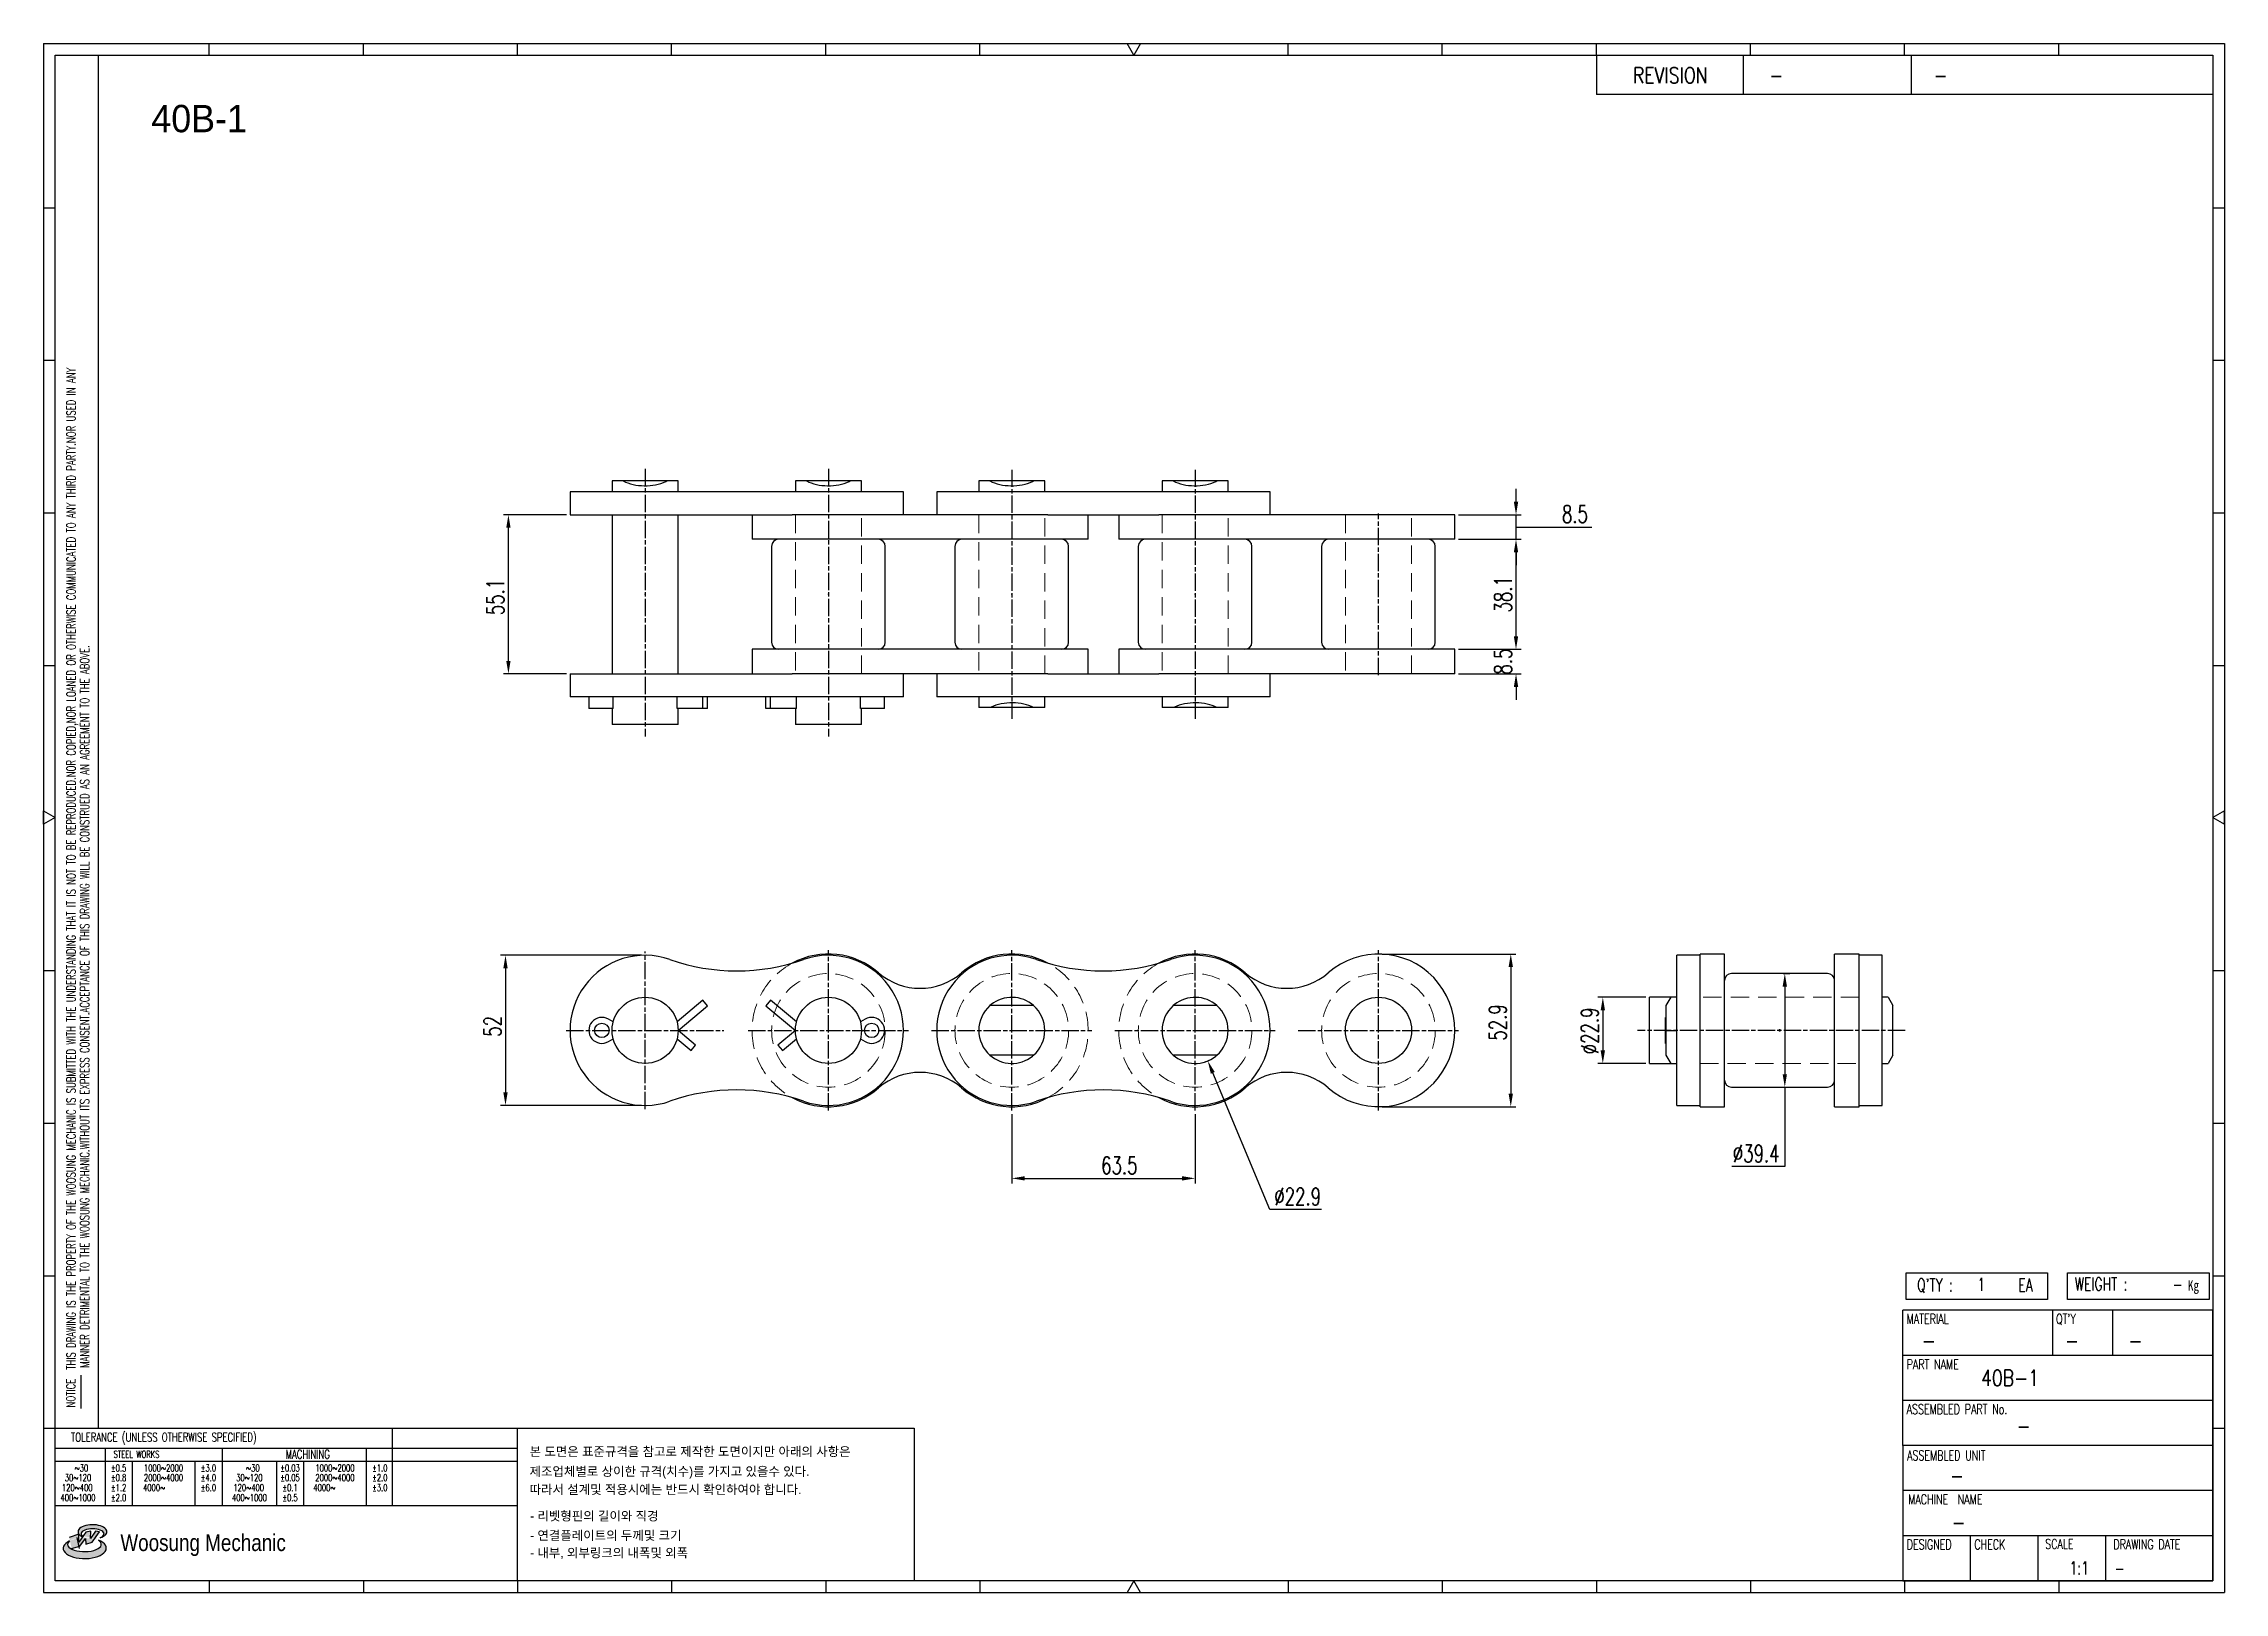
# Model space of a CAD drawing. Header units: millimetres. Extents: x 3717 to 4473, y -47 to 489.
import ezdxf
from ezdxf.enums import TextEntityAlignment as Align

# ---------------------------------------------------------------- set-up
doc = ezdxf.new("R2010")
doc.units = ezdxf.units.MM
doc.linetypes.add('AM_ISO08W050', pattern=[18, 12, -1.5, 3, -1.5])
doc.linetypes.add('HIDDEN', pattern=[9.525, 6.35, -3.175])
doc.layers.get('Defpoints').update_dxf_attribs({"color": 80})
for name, color, linetype, lineweight in [('2d ConnectionPoints', 7, 'Continuous', 50), ('CL1', 140, 'AM_ISO08W050', 25), ('HL3', 1, 'HIDDEN', 0)]:
    doc.layers.add(name, color=color, linetype=linetype, lineweight=lineweight)
for name, color, linetype in [('S-DIM', 7, 'Continuous'), ('TITLE', 7, 'Continuous'), ('도면레이아웃', 7, 'Continuous')]:
    doc.layers.add(name, color=color, linetype=linetype)
doc.styles.add('HAN', font='ROMANS.shx', dxfattribs={"width": 0.7, "bigfont": 'whgtxt.shx'})
doc.styles.add('HKD_ST2', font='romans.shx', dxfattribs={"width": 0.7, "height": 4, "bigfont": '@extfont2.shx'})
doc.styles.add('HSG', font='SIMPLEX.shx', dxfattribs={"width": 0.7, "bigfont": 'HSG.shx'})
doc.styles.add('MtXpl_', font='Gulim.ttf')
doc.styles.add('SLDTEXTSTYLE4', font='arial.ttf', dxfattribs={"width": 0.8})
doc.dimstyles.new('APP2.5', dxfattribs={"dimscale": 2.5, "dimtxt": 2.4, "dimasz": 1.8, "dimexe": 0.7, "dimexo": 0.5, "dimgap": 0.6, "dimtad": 1, "dimtoh": 1, "dimdec": 1, "dimrnd": 0.01, "dimzin": 9, "dimdsep": 46, "dimtxsty": 'HSG', "dimcen": 0, "dimclrd": 1, "dimclre": 1, "dimclrt": 256, "dimazin": 2, "dimtp": 1, "dimtm": 1, "dimtfac": 0.5, "dimtdec": 1, "dimtofl": 0, "dimtmove": 0, "dimatfit": 3, "dimfxl": 0, "dimtvp": 1, "dimtolj": 2, "dimlwd": -1, "dimlwe": -1, "dimarcsym": 0})

# ---------------------------------------------------------------- blocks, each defined once
blk = doc.blocks.new('MAST')
at = {"layer": '도면레이아웃'}
h = blk.add_hatch(color=10, dxfattribs=at)
h.paths.add_polyline_path([(1.544, 35.177), (1.554, 34.966), (1.779, 35.034), (2.054, 35.422), (1.908, 35.446), (1.728, 35.167), (1.741, 35.439), (1.547, 35.405), (1.292, 35.041), (1.295, 35.33), (0.943, 35.208), (1.03, 34.8), (1.336, 34.885)])
edge = h.paths.add_edge_path()
edge.add_ellipse((1.795, 35.421), major_axis=(-0.53, 0), ratio=0.487785, start_angle=122.36065, end_angle=403.39574)
edge.add_line((1.411, 35.244), (1.419, 35.261))
edge.add_ellipse((1.798, 35.344), major_axis=(-0.423, 0), ratio=0.444396, start_angle=131.58977, end_angle=386.19408, ccw=False)
edge = h.paths.add_edge_path()
edge.add_ellipse((1.512, 34.815), major_axis=(-0.793, 0), ratio=0.480113, start_angle=314.67633, end_angle=590.85213)
edge.add_ellipse((1.501, 34.958), major_axis=(-0.62, 0), ratio=0.43311, start_angle=331.7024, end_angle=574.42495, ccw=False)
at = {"color": 140}
for p, q in [((0, 90.118), (80.15, 90.118)), ((0, 90.118), (0, 33.191)), ((80.15, 90.118), (80.15, 33.191)), ((57.068, 89.693), (57.068, 88.246)), ((62.47, 89.693), (62.47, 88.246)), ((68.635, 89.693), (68.635, 88.246)), ((79.725, 88.246), (57.068, 88.246)), ((68.449, 43.961), (68.449, 44.936)), ((68.449, 44.936), (73.654, 44.936)), ((73.654, 44.936), (73.654, 43.961)), ((74.39, 43.961), (74.39, 44.936)), ((74.39, 44.936), (79.595, 44.936)), ((79.595, 44.936), (79.595, 43.961)), ((68.336, 38.59), (68.336, 43.563)), ((79.725, 43.563), (68.336, 43.563)), ((73.654, 43.961), (68.449, 43.961)), ((73.827, 43.563), (73.827, 41.905)), ((79.595, 43.961), (74.39, 43.961)), ((76.037, 43.563), (76.037, 41.905)), ((79.725, 38.59), (79.725, 43.563)), ((79.725, 41.905), (68.336, 41.905)), ((79.725, 40.248), (68.336, 40.248)), ((68.336, 38.59), (68.336, 33.616)), ((79.725, 38.59), (68.336, 38.59)), ((79.725, 33.616), (79.725, 38.59)), ((79.725, 36.932), (68.336, 36.932)), ((79.725, 35.274), (68.336, 35.274)), ((70.822, 33.616), (70.822, 35.274)), ((73.309, 33.616), (73.309, 35.274)), ((75.796, 33.616), (75.796, 35.274)), ((0, 33.191), (80.15, 33.191)), ((68.336, 33.616), (79.725, 33.616))]:
    blk.add_line(p, q, dxfattribs=at)
for p, q in [((6.089, 89.693), (6.089, 90.118)), ((11.753, 89.693), (11.753, 90.118)), ((17.418, 89.693), (17.418, 90.118)), ((23.082, 89.693), (23.082, 90.118)), ((28.746, 89.693), (28.746, 90.118)), ((34.411, 89.693), (34.411, 90.118)), ((45.739, 89.693), (45.739, 90.118)), ((51.404, 89.693), (51.404, 90.118)), ((57.068, 89.693), (57.068, 90.118)), ((62.732, 89.693), (62.732, 90.118)), ((68.397, 89.693), (68.397, 90.118)), ((74.061, 89.693), (74.061, 90.118)), ((0, 84.085), (0.425, 84.085)), ((79.725, 84.085), (80.15, 84.085)), ((0, 78.478), (0.425, 78.478)), ((79.725, 78.478), (80.15, 78.478)), ((0, 72.87), (0.425, 72.87)), ((79.725, 72.87), (80.15, 72.87)), ((0, 67.262), (0.425, 67.262)), ((79.725, 67.262), (80.15, 67.262)), ((0, 56.047), (0.425, 56.047)), ((79.725, 56.047), (80.15, 56.047)), ((0, 50.439), (0.425, 50.439)), ((79.725, 50.439), (80.15, 50.439)), ((0, 44.832), (0.425, 44.832)), ((79.725, 44.832), (80.15, 44.832)), ((1.377, 39.947), (1.377, 41.174)), ((0, 39.224), (0.425, 39.224)), ((79.725, 39.224), (80.15, 39.224)), ((6.089, 33.616), (6.089, 33.191)), ((11.753, 33.616), (11.753, 33.191)), ((17.418, 33.616), (17.418, 33.191)), ((23.082, 33.616), (23.082, 33.191)), ((28.746, 33.616), (28.746, 33.191)), ((34.411, 33.616), (34.411, 33.191)), ((45.739, 33.616), (45.739, 33.191)), ((51.404, 33.616), (51.404, 33.191)), ((57.068, 33.616), (57.068, 33.191)), ((62.732, 33.616), (62.732, 33.191)), ((68.397, 33.616), (68.397, 33.191)), ((74.061, 33.616), (74.061, 33.191))]:
    blk.add_line(p, q)
at = {"color": 2}
for p, q in [((2.017, 39.224), (2.017, 89.693)), ((0.425, 39.224), (17.418, 39.224)), ((0.425, 38.487), (17.418, 38.487)), ((2.257, 38.487), (2.257, 36.382)), ((6.557, 38.5), (6.557, 36.382)), ((11.857, 38.487), (11.857, 36.382)), ((12.816, 39.224), (12.816, 36.382)), ((17.418, 33.616), (17.418, 39.224)), ((0.425, 38.012), (17.418, 38.012)), ((3.257, 38.012), (3.257, 36.382)), ((5.557, 38.012), (5.557, 36.382)), ((8.557, 38.012), (8.557, 36.382)), ((9.557, 38.026), (9.557, 36.382)), ((0.425, 36.382), (17.418, 36.382))]:
    blk.add_line(p, q, dxfattribs=at)
for points in [[(40.075, 89.693), (39.83, 90.118), (40.32, 90.118)], [(0.425, 61.679), (0, 61.433), (0, 61.924)], [(79.725, 61.679), (80.15, 61.433), (80.15, 61.924)], [(40.075, 33.616), (39.83, 33.191), (40.32, 33.191)]]:
    blk.add_lwpolyline(points, close=True)
at = {"color": 140}
blk.add_lwpolyline([(0.425, 89.693), (79.725, 89.693), (79.725, 33.616), (0.425, 33.616)], close=True, dxfattribs=at)
at = {"layer": '도면레이아웃'}
for p, q in [((1.295, 35.33), (0.943, 35.208)), ((1.547, 35.405), (1.292, 35.041)), ((1.292, 35.041), (1.295, 35.33)), ((1.741, 35.439), (1.547, 35.405)), ((1.908, 35.446), (1.728, 35.167)), ((1.728, 35.167), (1.741, 35.439)), ((1.779, 35.034), (2.054, 35.422)), ((2.054, 35.422), (1.908, 35.446)), ((1.03, 34.8), (1.336, 34.885)), ((1.224, 35.208), (1.311, 34.8)), ((1.224, 35.208), (1.224, 35.208)), ((1.336, 34.885), (1.544, 35.177)), ((1.419, 35.261), (1.411, 35.244)), ((1.544, 35.177), (1.554, 34.966)), ((1.554, 34.966), (1.779, 35.034))]:
    blk.add_line(p, q, dxfattribs=at)
for centre, major_axis, ratio, start_param, end_param in [((1.795, 35.421), (-0.53, 0), 0.487785, 2.135596, 7.040584), ((1.798, 35.344), (-0.423, 0), 0.444396, 2.296675, 6.740358), ((1.512, 34.815), (-0.793, 0), 0.480113, 5.492138, 10.312315), ((1.501, 34.958), (-0.62, 0), 0.43311, 5.789299, 10.025607)]:
    blk.add_ellipse(centre, major_axis=major_axis, ratio=ratio, start_param=start_param, end_param=end_param, dxfattribs=at)
for s, height, style, width, p in [('REVISION', 0.5806, 'HAN', 0.8, (58.415, 88.664)), ('-', 0.581, 'HAN', 0.8, (63.426, 88.664)), ('-', 0.581, 'HAN', 0.8, (69.468, 88.664)), ("Q'TY : ", 0.4746, 'HKD_ST2', 0.7, (68.857, 44.253)), ('1', 0.475, 'HKD_ST2', 0.7, (71.071, 44.275)), ('EA', 0.4746, 'HKD_ST2', 0.7, (72.578, 44.253)), ('WEIGHT : ', 0.4746, 'HKD_ST2', 0.7, (74.65, 44.286)), ('-', 0.581, 'HAN', 0.8, (69.029, 42.157)), ('-', 0.581, 'HAN', 0.8, (74.289, 42.157)), ('-', 0.581, 'HAN', 0.8, (76.623, 42.157)), ('-', 0.581, 'HAN', 0.8, (72.515, 39.013)), ('-', 0.581, 'HAN', 0.8, (70.067, 37.189)), ('-', 0.581, 'HAN', 0.8, (70.126, 35.48)), ('1:1', 0.4746, 'HKD_ST2', 0.7, (74.458, 33.848)), ('-', 0.475, 'HKD_ST2', 0.7, (76.112, 33.837))]:
    blk.add_text(s, height=height, dxfattribs=dict(style=style, width=width)).set_placement(p)
at = {"color": 6, "style": 'HKD_ST2', "width": 0.7}
for s, p in [(' THIS DRAWING IS THE PROPERTY OF THE WOOSUNG MECHANIC IS SUBMITTED WITH THE UNDERSTANDING THAT IT IS NOT TO BE REPRODUCED.NOR COPIED,NOR LOANED OR OTHERWISE COMMUNICATED TO ANY THIRD PARTY.NOR USED IN ANY', (1.173, 41.217)), ('MANNER DETRIMENTAL TO THE WOOSUNG MECHANIC.WITHOUT ITS EXPRESS CONSENT.ACCEPTANCE OF THIS DRAWING WILL BE CONSTRUED AS AN AGREEMENT TO THE ABOVE.', (1.672, 41.447))]:
    blk.add_text(s, height=0.326266, rotation=90, dxfattribs=at).set_placement(p)
at = {"style": 'HKD_ST2', "width": 0.7}
blk.add_text('-', height=0.475, dxfattribs=at).set_placement((78.613, 44.286), align=Align.RIGHT)
at = {"color": 254, "style": 'HKD_ST2', "width": 0.7}
for s, height, p in [('MATERIAL', 0.3651, (68.474, 43.425)), ("QT'Y", 0.3651, (73.965, 43.425)), ('PART NAME', 0.3651, (68.474, 41.756)), ('ASSEMBLED PART No.', 0.36511, (68.474, 40.109)), ('ASSEMBLED UNIT', 0.36511, (68.49, 38.408)), ('MACHINE  NAME', 0.36511, (68.532, 36.794)), ('DESIGNED', 0.3651, (68.474, 35.136)), ('CHECK', 0.3651, (70.961, 35.136)), ('SCALE', 0.3651, (73.566, 35.153)), ('DRAWING DATE', 0.36511, (76.071, 35.141))]:
    blk.add_text(s, height=height, dxfattribs=at).set_placement(p, align=Align.TOP_LEFT)
at = {"style": 'HKD_ST2', "width": 0.7}
blk.add_text('NOTICE', height=0.3263, rotation=90, dxfattribs=at).set_placement((1.163, 39.988))
blk.add_text('TOLERANCE (UNLESS OTHERWISE SPECIFIED)', height=0.32627, dxfattribs=at).set_placement((4.417, 38.896), align=Align.MIDDLE_CENTER)
at = {"color": 4, "style": 'HKD_ST2', "width": 0.7}
for s, height, p in [('%%12630', 0.261, (1.389, 37.762)), ('1000%%1262000', 0.26101, (4.407, 37.762)), ('%%12630', 0.261, (7.689, 37.762)), ('1000%%1262000', 0.26101, (10.707, 37.762)), ('120%%126400', 0.26101, (1.237, 37.045)), ('30%%126120', 0.261, (1.263, 37.411)), ('4000%%126', 0.261, (4.061, 37.045)), ('2000%%1264000', 0.26101, (4.407, 37.411)), ('120%%126400', 0.26101, (7.537, 37.045)), ('30%%126120', 0.261, (7.563, 37.411)), ('4000%%126', 0.261, (10.321, 37.045)), ('2000%%1264000', 0.26101, (10.707, 37.411)), ('400%%1261000', 0.26101, (1.263, 36.67)), ('400%%1261000', 0.26101, (7.563, 36.67))]:
    blk.add_text(s, height=height, dxfattribs=at).set_placement(p, align=Align.MIDDLE_CENTER)
for s, height, p in [('%%P0.5', 0.261, (2.757, 37.762)), ('STEEL WORKS', 0.26101, (3.416, 38.268)), ('%%P3.0', 0.261, (6.057, 37.762)), ('%%P0.03', 0.261, (9.057, 37.762)), ('MACHINING', 0.3263, (9.707, 38.27)), ('%%P1.0', 0.261, (12.357, 37.762)), ('%%P0.8', 0.261, (2.757, 37.411)), ('%%P1.2', 0.261, (2.757, 37.045)), ('%%P4.0', 0.261, (6.057, 37.411)), ('%%P6.0', 0.261, (6.057, 37.045)), ('%%P0.05', 0.261, (9.057, 37.411)), ('%%P0.1', 0.261, (9.057, 37.045)), ('%%P2.0', 0.261, (12.357, 37.411)), ('%%P3.0', 0.261, (12.357, 37.045)), ('%%P2.0', 0.261, (2.757, 36.67)), ('%%P0.5', 0.261, (9.057, 36.67))]:
    blk.add_text(s, height=height, dxfattribs=at).set_placement(p, align=Align.MIDDLE)
at = {"color": 1, "style": 'SLDTEXTSTYLE4', "width": 0.8}
blk.add_text('Woosung Mechanic', height=0.61957, dxfattribs=at).set_placement((2.822, 34.711))
at = {"layer": 'TITLE', "width": 0.8}
blk.add_text('Kg', height=0.3789, dxfattribs=at).set_placement((78.807, 44.286))
blk = doc.blocks.new('*D2')
at = {"layer": 'Defpoints', "color": 0, "transparency": 16777216}
for p in [(4206.1, 279.58), (4227.29, 279.58), (4206.1, 271.08)]:
    blk.add_point(p, dxfattribs=at)
at = {"layer": 'S-DIM', "color": 1, "linetype": 'ByBlock', "transparency": 16777216}
for p, q in [((4227.29, 284.08), (4227.29, 288.58)), ((4207.35, 279.58), (4229.04, 279.58)), ((4207.35, 271.08), (4229.04, 271.08)), ((4227.29, 266.58), (4227.29, 262.08))]:
    blk.add_line(p, q, dxfattribs=at)
at = {"layer": 'S-DIM', "color": 1, "transparency": 16777216}
for points in [[(4226.54, 284.08), (4228.04, 284.08), (4227.29, 279.58)], [(4226.54, 266.58), (4228.04, 266.58), (4227.29, 271.08)]]:
    blk.add_solid(points, dxfattribs=at)
at = {"layer": 'S-DIM', "transparency": 16777216, "insert": (4222.79, 275.33), "char_height": 6, "attachment_point": 5, "rotation": 90, "style": 'HSG'}
blk.add_mtext('\\A2;8.5', dxfattribs=at)
blk = doc.blocks.new('*D3')
at = {"layer": 'Defpoints', "color": 0, "transparency": 16777216}
for p in [(4206.1, 317.68), (4227.29, 317.68), (4206.1, 279.58)]:
    blk.add_point(p, dxfattribs=at)
at = {"layer": 'S-DIM', "color": 1, "linetype": 'ByBlock', "transparency": 16777216}
for p, q in [((4207.35, 317.68), (4229.04, 317.68)), ((4227.29, 284.08), (4227.29, 313.18)), ((4207.35, 279.58), (4229.04, 279.58))]:
    blk.add_line(p, q, dxfattribs=at)
at = {"layer": 'S-DIM', "color": 1, "transparency": 16777216}
for points in [[(4226.54, 313.18), (4228.04, 313.18), (4227.29, 317.68)], [(4226.54, 284.08), (4228.04, 284.08), (4227.29, 279.58)]]:
    blk.add_solid(points, dxfattribs=at)
at = {"layer": 'S-DIM', "transparency": 16777216, "insert": (4222.79, 298.63), "char_height": 6, "attachment_point": 5, "rotation": 90, "style": 'HSG'}
blk.add_mtext('\\A2;38.1', dxfattribs=at)
blk = doc.blocks.new('*D4')
at = {"layer": 'Defpoints', "color": 0, "transparency": 16777216}
for p in [(4206.1, 326.18), (4227.29, 326.18), (4206.1, 317.68)]:
    blk.add_point(p, dxfattribs=at)
at = {"layer": 'S-DIM', "color": 1, "linetype": 'ByBlock', "transparency": 16777216}
for p, q in [((4227.29, 330.68), (4227.29, 335.18)), ((4207.35, 326.18), (4229.04, 326.18)), ((4227.29, 317.68), (4227.29, 326.18)), ((4207.35, 317.68), (4229.04, 317.68)), ((4227.29, 321.93), (4241.79, 321.93)), ((4241.79, 321.93), (4253.59, 321.93)), ((4227.29, 313.18), (4227.29, 308.68))]:
    blk.add_line(p, q, dxfattribs=at)
at = {"layer": 'S-DIM', "color": 1, "transparency": 16777216}
for points in [[(4226.54, 330.68), (4228.04, 330.68), (4227.29, 326.18)], [(4226.54, 313.18), (4228.04, 313.18), (4227.29, 317.68)]]:
    blk.add_solid(points, dxfattribs=at)
at = {"layer": 'S-DIM', "transparency": 16777216, "insert": (4247.69, 326.43), "char_height": 6, "attachment_point": 5, "style": 'HSG'}
blk.add_mtext('\\A2;8.5', dxfattribs=at)
blk = doc.blocks.new('*D5')
at = {"layer": 'Defpoints', "color": 0, "transparency": 16777216}
for p in [(3878.31, 326.18), (3899.65, 326.18), (3899.65, 271.08)]:
    blk.add_point(p, dxfattribs=at)
at = {"layer": 'S-DIM', "color": 1, "linetype": 'ByBlock', "transparency": 16777216}
for p, q in [((3898.4, 326.18), (3876.56, 326.18)), ((3878.31, 275.58), (3878.31, 321.68)), ((3898.4, 271.08), (3876.56, 271.08))]:
    blk.add_line(p, q, dxfattribs=at)
at = {"layer": 'S-DIM', "color": 1, "transparency": 16777216}
for points in [[(3877.56, 321.68), (3879.06, 321.68), (3878.31, 326.18)], [(3877.56, 275.58), (3879.06, 275.58), (3878.31, 271.08)]]:
    blk.add_solid(points, dxfattribs=at)
at = {"layer": 'S-DIM', "transparency": 16777216, "insert": (3873.81, 297.69), "char_height": 6, "attachment_point": 5, "rotation": 90, "style": 'HSG'}
blk.add_mtext('\\A2;55.1', dxfattribs=at)
blk = doc.blocks.new('*D6')
at = {"layer": 'Defpoints', "color": 0, "transparency": 16777216}
for p in [(3925.65, 173.59), (3877.3, 121.59), (3925.65, 121.59)]:
    blk.add_point(p, dxfattribs=at)
at = {"layer": 'S-DIM', "color": 1, "linetype": 'ByBlock', "transparency": 16777216}
for p, q in [((3924.4, 173.59), (3875.55, 173.59)), ((3877.3, 169.09), (3877.3, 126.09)), ((3924.4, 121.59), (3875.55, 121.59))]:
    blk.add_line(p, q, dxfattribs=at)
at = {"layer": 'S-DIM', "color": 1, "transparency": 16777216}
for points in [[(3876.55, 169.09), (3878.05, 169.09), (3877.3, 173.59)], [(3876.55, 126.09), (3878.05, 126.09), (3877.3, 121.59)]]:
    blk.add_solid(points, dxfattribs=at)
at = {"layer": 'S-DIM', "transparency": 16777216, "insert": (3872.8, 148.98), "char_height": 6, "attachment_point": 5, "rotation": 90, "style": 'HSG'}
blk.add_mtext('\\A2;52', dxfattribs=at)
blk = doc.blocks.new('*D7')
at = {"layer": 'Defpoints', "color": 0, "transparency": 16777216}
for p in [(4179.65, 174.04), (4179.65, 121.14), (4225.47, 121.14)]:
    blk.add_point(p, dxfattribs=at)
at = {"layer": 'S-DIM', "color": 1, "linetype": 'ByBlock', "transparency": 16777216}
for p, q in [((4180.9, 174.04), (4227.22, 174.04)), ((4225.47, 169.54), (4225.47, 125.64)), ((4180.9, 121.14), (4227.22, 121.14))]:
    blk.add_line(p, q, dxfattribs=at)
at = {"layer": 'S-DIM', "color": 1, "transparency": 16777216}
for points in [[(4224.72, 169.54), (4226.22, 169.54), (4225.47, 174.04)], [(4224.72, 125.64), (4226.22, 125.64), (4225.47, 121.14)]]:
    blk.add_solid(points, dxfattribs=at)
at = {"layer": 'S-DIM', "transparency": 16777216, "insert": (4220.97, 150.32), "char_height": 6, "attachment_point": 5, "rotation": 90, "style": 'HSG'}
blk.add_mtext('\\A2;52.9', dxfattribs=at)
blk = doc.blocks.new('*D8')
at = {"layer": 'Defpoints', "color": 0, "transparency": 16777216}
for p in [(4273.53, 159.04), (4257.35, 136.15), (4273.53, 136.15)]:
    blk.add_point(p, dxfattribs=at)
at = {"layer": 'S-DIM', "color": 1, "linetype": 'ByBlock', "transparency": 16777216}
for p, q in [((4272.28, 159.04), (4255.6, 159.04)), ((4257.35, 154.54), (4257.35, 140.65)), ((4272.28, 136.15), (4255.6, 136.15))]:
    blk.add_line(p, q, dxfattribs=at)
at = {"layer": 'S-DIM', "color": 1, "transparency": 16777216}
for points in [[(4256.6, 154.54), (4258.1, 154.54), (4257.35, 159.04)], [(4256.6, 140.65), (4258.1, 140.65), (4257.35, 136.15)]]:
    blk.add_solid(points, dxfattribs=at)
at = {"layer": 'S-DIM', "transparency": 16777216, "insert": (4252.85, 147.42), "char_height": 6, "attachment_point": 5, "rotation": 90, "style": 'HSG'}
blk.add_mtext('\\A2;%%c22.9', dxfattribs=at)
blk = doc.blocks.new('*D9')
at = {"layer": 'Defpoints', "color": 0, "transparency": 16777216}
for p in [(4318.58, 167.28), (4318.58, 127.91), (4320.38, 127.91)]:
    blk.add_point(p, dxfattribs=at)
at = {"layer": 'S-DIM', "color": 1, "linetype": 'ByBlock', "transparency": 16777216}
for p, q in [((4319.83, 167.28), (4322.13, 167.28)), ((4320.38, 162.78), (4320.38, 132.41)), ((4319.83, 127.91), (4322.13, 127.91)), ((4320.38, 127.91), (4320.38, 100.43)), ((4320.38, 100.43), (4302.08, 100.43))]:
    blk.add_line(p, q, dxfattribs=at)
at = {"layer": 'S-DIM', "color": 1, "transparency": 16777216}
for points in [[(4319.63, 162.78), (4321.13, 162.78), (4320.38, 167.28)], [(4319.63, 132.41), (4321.13, 132.41), (4320.38, 127.91)]]:
    blk.add_solid(points, dxfattribs=at)
at = {"layer": 'S-DIM', "transparency": 16777216, "insert": (4310.48, 104.93), "char_height": 6, "attachment_point": 5, "style": 'HSG'}
blk.add_mtext('\\A2;%%c39.4', dxfattribs=at)
blk = doc.blocks.new('*D10')
at = {"layer": 'Defpoints', "color": 0, "transparency": 16777216}
for p in [(4052.65, 119.82), (4116.15, 119.82), (4116.15, 96.33)]:
    blk.add_point(p, dxfattribs=at)
at = {"layer": 'S-DIM', "color": 1, "linetype": 'ByBlock', "transparency": 16777216}
for p, q in [((4052.65, 118.57), (4052.65, 94.58)), ((4116.15, 118.57), (4116.15, 94.58)), ((4057.15, 96.33), (4111.65, 96.33))]:
    blk.add_line(p, q, dxfattribs=at)
at = {"layer": 'S-DIM', "color": 1, "transparency": 16777216}
for points in [[(4057.15, 97.08), (4057.15, 95.58), (4052.65, 96.33)], [(4111.65, 97.08), (4111.65, 95.58), (4116.15, 96.33)]]:
    blk.add_solid(points, dxfattribs=at)
at = {"layer": 'S-DIM', "transparency": 16777216, "insert": (4089.89, 100.83), "char_height": 6, "attachment_point": 5, "style": 'HSG'}
blk.add_mtext('\\A2;63.5', dxfattribs=at)
blk = doc.blocks.new('*D11')
at = {"layer": 'Defpoints', "color": 0, "transparency": 16777216}
for p in [(4111.75, 158.16), (4120.54, 137.03)]:
    blk.add_point(p, dxfattribs=at)
at = {"layer": 'S-DIM', "color": 1, "linetype": 'ByBlock', "transparency": 16777216}
for p, q in [((4141.97, 85.52), (4122.27, 132.87)), ((4159.87, 85.52), (4141.97, 85.52))]:
    blk.add_line(p, q, dxfattribs=at)
blk.add_arc((4116.15, 147.59), 11.45, 283.8248, 305.15189, dxfattribs=at)
at = {"layer": 'S-DIM', "color": 1, "transparency": 16777216}
blk.add_solid([(4122.96, 133.16), (4121.58, 132.58), (4120.54, 137.03)], dxfattribs=at)
at = {"layer": 'S-DIM', "transparency": 16777216, "insert": (4151.67, 90.02), "char_height": 6, "attachment_point": 5, "style": 'HSG'}
blk.add_mtext('\\A2;∅22.9', dxfattribs=at)

msp = doc.modelspace()

# ---------------------------------------------------------------- linework, layer by layer
for p, q in [((4015.15, 334.18), (3899.65, 334.18)), ((3899.65, 334.18), (3899.65, 326.18)), ((3914.2, 337.88), (3914.2, 334.18)), ((3937.09, 337.88), (3914.2, 337.88)), ((3918.08, 337.88), (3918.85, 337.51)), ((3918.85, 337.51), (3919.68, 337.19)), ((3919.68, 337.19), (3920.56, 336.91)), ((3920.56, 336.91), (3921.47, 336.68)), ((3921.47, 336.68), (3922.41, 336.49)), ((3922.41, 336.49), (3923.38, 336.36)), ((3923.38, 336.36), (3924.37, 336.27)), ((3924.37, 336.27), (3925.36, 336.23)), ((3925.36, 336.23), (3926.36, 336.24)), ((3926.36, 336.24), (3927.36, 336.3)), ((3927.36, 336.3), (3928.34, 336.41)), ((3928.34, 336.41), (3929.29, 336.57)), ((3929.29, 336.57), (3930.23, 336.78)), ((3930.23, 336.78), (3931.12, 337.03)), ((3931.12, 337.03), (3931.98, 337.33)), ((3931.98, 337.33), (3932.78, 337.67)), ((3932.78, 337.67), (3933.22, 337.88)), ((3937.09, 334.18), (3937.09, 337.88)), ((3977.7, 337.88), (3977.7, 334.18)), ((4000.59, 337.88), (3977.7, 337.88)), ((3981.58, 337.88), (3982.35, 337.51)), ((3982.35, 337.51), (3983.18, 337.19)), ((3983.18, 337.19), (3984.06, 336.91)), ((3984.06, 336.91), (3984.97, 336.68)), ((3984.97, 336.68), (3985.91, 336.49)), ((3985.91, 336.49), (3986.88, 336.36)), ((3986.88, 336.36), (3987.87, 336.27)), ((3987.87, 336.27), (3988.86, 336.23)), ((3988.86, 336.23), (3989.86, 336.24)), ((3989.86, 336.24), (3990.86, 336.3)), ((3990.86, 336.3), (3991.84, 336.41)), ((3991.84, 336.41), (3992.79, 336.57)), ((3992.79, 336.57), (3993.73, 336.78)), ((3993.73, 336.78), (3994.62, 337.03)), ((3994.62, 337.03), (3995.48, 337.33)), ((3995.48, 337.33), (3996.28, 337.67)), ((3996.28, 337.67), (3996.72, 337.88)), ((4000.59, 334.18), (4000.59, 337.88)), ((4015.15, 326.18), (4015.15, 334.18)), ((4142.15, 334.18), (4026.65, 334.18)), ((4026.65, 334.18), (4026.65, 326.18)), ((4041.2, 337.88), (4041.2, 334.18)), ((4064.09, 337.88), (4041.2, 337.88)), ((4045.08, 337.88), (4045.85, 337.51)), ((4045.85, 337.51), (4046.68, 337.19)), ((4046.68, 337.19), (4047.56, 336.91)), ((4047.56, 336.91), (4048.47, 336.68)), ((4048.47, 336.68), (4049.41, 336.49)), ((4049.41, 336.49), (4050.38, 336.36)), ((4050.38, 336.36), (4051.37, 336.27)), ((4051.37, 336.27), (4052.36, 336.23)), ((4052.36, 336.23), (4053.36, 336.24)), ((4053.36, 336.24), (4054.36, 336.3)), ((4054.36, 336.3), (4055.34, 336.41)), ((4055.34, 336.41), (4056.29, 336.57)), ((4056.29, 336.57), (4057.23, 336.78)), ((4057.23, 336.78), (4058.12, 337.03)), ((4058.12, 337.03), (4058.98, 337.33)), ((4058.98, 337.33), (4059.78, 337.67)), ((4059.78, 337.67), (4060.22, 337.88)), ((4064.09, 334.18), (4064.09, 337.88)), ((4104.7, 337.88), (4104.7, 334.18)), ((4127.59, 337.88), (4104.7, 337.88)), ((4108.58, 337.88), (4109.35, 337.51)), ((4109.35, 337.51), (4110.18, 337.19)), ((4110.18, 337.19), (4111.06, 336.91)), ((4111.06, 336.91), (4111.97, 336.68)), ((4111.97, 336.68), (4112.91, 336.49)), ((4112.91, 336.49), (4113.88, 336.36)), ((4113.88, 336.36), (4114.87, 336.27)), ((4114.87, 336.27), (4115.86, 336.23)), ((4115.86, 336.23), (4116.86, 336.24)), ((4116.86, 336.24), (4117.86, 336.3)), ((4117.86, 336.3), (4118.84, 336.41)), ((4118.84, 336.41), (4119.79, 336.57)), ((4119.79, 336.57), (4120.73, 336.78)), ((4120.73, 336.78), (4121.62, 337.03)), ((4121.62, 337.03), (4122.48, 337.33)), ((4122.48, 337.33), (4123.28, 337.67)), ((4123.28, 337.67), (4123.72, 337.88)), ((4127.59, 334.18), (4127.59, 337.88)), ((4142.15, 326.18), (4142.15, 334.18)), ((3899.65, 326.18), (3976.61, 326.18)), ((3914.2, 326.18), (3914.2, 271.08)), ((3937.09, 271.08), (3937.09, 326.18)), ((3962.7, 326.18), (3962.7, 317.68)), ((4065.18, 326.18), (3976.61, 326.18)), ((4065.18, 326.18), (4103.61, 326.18)), ((4079.1, 317.68), (4079.1, 326.18)), ((4089.7, 326.18), (4089.7, 317.68)), ((4206.1, 326.18), (4103.61, 326.18)), ((4206.1, 317.68), (4206.1, 326.18)), ((4079.1, 317.68), (3962.7, 317.68)), ((4206.1, 317.68), (4089.7, 317.68)), ((3969.46, 315.24), (3969.46, 282.02)), ((4008.83, 282.02), (4008.83, 315.24)), ((4032.96, 315.24), (4032.96, 282.02)), ((4072.33, 282.02), (4072.33, 315.24)), ((4096.46, 315.24), (4096.46, 282.02)), ((4135.83, 282.02), (4135.83, 315.24)), ((4159.96, 315.24), (4159.96, 282.02)), ((4199.33, 282.02), (4199.33, 315.24)), ((3962.7, 279.58), (3962.7, 271.08)), ((4079.1, 279.58), (3962.7, 279.58)), ((4079.1, 271.08), (4079.1, 279.58)), ((4089.7, 279.58), (4089.7, 271.08)), ((4206.1, 279.58), (4089.7, 279.58)), ((4206.1, 271.08), (4206.1, 279.58)), ((3899.65, 271.08), (3976.61, 271.08)), ((3899.65, 271.08), (3899.65, 263.08)), ((4065.18, 271.08), (3976.61, 271.08)), ((4015.15, 263.08), (4015.15, 271.08)), ((4026.65, 271.08), (4026.65, 263.08)), ((4065.18, 271.08), (4103.61, 271.08)), ((4206.1, 271.08), (4103.61, 271.08)), ((4142.15, 263.08), (4142.15, 271.08)), ((4015.15, 263.08), (3899.65, 263.08)), ((3906.17, 263.08), (3906.17, 259.08)), ((3914.58, 259.08), (3906.17, 259.08)), ((3914.2, 259.08), (3914.2, 253.58)), ((3914.58, 259.08), (3914.58, 263.08)), ((3936.71, 259.08), (3936.71, 263.08)), ((3947.27, 259.08), (3936.71, 259.08)), ((3937.09, 253.58), (3937.09, 259.08)), ((3945.67, 259.08), (3945.67, 263.08)), ((3947.27, 259.08), (3947.27, 263.08)), ((3967.52, 259.08), (3967.52, 263.08)), ((3978.08, 259.08), (3967.52, 259.08)), ((3969.12, 259.08), (3969.12, 263.08)), ((3977.7, 259.08), (3977.7, 253.58)), ((3978.08, 259.08), (3978.08, 263.08)), ((4000.21, 259.08), (4000.21, 263.08)), ((4008.62, 259.08), (4000.21, 259.08)), ((4000.59, 253.58), (4000.59, 259.08)), ((4008.62, 259.08), (4008.62, 263.08)), ((4142.15, 263.08), (4026.65, 263.08)), ((4041.2, 263.08), (4041.2, 259.38)), ((4064.09, 259.38), (4041.2, 259.38)), ((4045.51, 259.59), (4045.08, 259.38)), ((4046.31, 259.93), (4045.51, 259.59)), ((4047.17, 260.22), (4046.31, 259.93)), ((4048.07, 260.48), (4047.17, 260.22)), ((4049, 260.68), (4048.07, 260.48)), ((4049.96, 260.84), (4049, 260.68)), ((4050.94, 260.95), (4049.96, 260.84)), ((4051.93, 261.02), (4050.94, 260.95)), ((4052.93, 261.03), (4051.93, 261.02)), ((4053.92, 260.99), (4052.93, 261.03)), ((4054.91, 260.9), (4053.92, 260.99)), ((4055.88, 260.76), (4054.91, 260.9)), ((4056.82, 260.57), (4055.88, 260.76)), ((4057.74, 260.34), (4056.82, 260.57)), ((4058.61, 260.06), (4057.74, 260.34)), ((4059.44, 259.74), (4058.61, 260.06)), ((4060.22, 259.38), (4059.44, 259.74)), ((4064.09, 259.38), (4064.09, 263.08)), ((4104.7, 263.08), (4104.7, 259.38)), ((4127.59, 259.38), (4104.7, 259.38)), ((4109.01, 259.59), (4108.58, 259.38)), ((4109.81, 259.93), (4109.01, 259.59)), ((4110.67, 260.22), (4109.81, 259.93)), ((4111.57, 260.48), (4110.67, 260.22)), ((4112.5, 260.68), (4111.57, 260.48)), ((4113.46, 260.84), (4112.5, 260.68)), ((4114.44, 260.95), (4113.46, 260.84)), ((4115.43, 261.02), (4114.44, 260.95)), ((4116.43, 261.03), (4115.43, 261.02)), ((4117.42, 260.99), (4116.43, 261.03)), ((4118.41, 260.9), (4117.42, 260.99)), ((4119.38, 260.76), (4118.41, 260.9)), ((4120.32, 260.57), (4119.38, 260.76)), ((4121.24, 260.34), (4120.32, 260.57)), ((4122.11, 260.06), (4121.24, 260.34)), ((4122.94, 259.74), (4122.11, 260.06)), ((4123.72, 259.38), (4122.94, 259.74)), ((4127.59, 259.38), (4127.59, 263.08)), ((3937.09, 253.58), (3914.2, 253.58)), ((4000.59, 253.58), (3977.7, 253.58)), ((4299.53, 174.04), (4291.03, 174.04)), ((4291.03, 121.14), (4291.03, 174.04)), ((4299.53, 121.14), (4299.53, 174.04)), ((4346.13, 174.04), (4337.63, 174.04)), ((4337.63, 121.14), (4337.63, 174.04)), ((4346.13, 121.14), (4346.13, 174.04)), ((4291.03, 173.59), (4283.03, 173.59)), ((4283.03, 121.59), (4283.03, 173.59)), ((4335.19, 167.28), (4301.97, 167.28)), ((4354.13, 173.59), (4346.13, 173.59)), ((4354.13, 121.59), (4354.13, 173.59)), ((4049.96, 158.72), (4049, 158.44)), ((4050.94, 158.91), (4049.96, 158.72)), ((4051.93, 159.02), (4050.94, 158.91)), ((4052.93, 159.03), (4051.93, 159.02)), ((4053.92, 158.97), (4052.93, 159.03)), ((4054.91, 158.81), (4053.92, 158.97)), ((4055.88, 158.57), (4054.91, 158.81)), ((4113.46, 158.72), (4112.5, 158.44)), ((4114.44, 158.91), (4113.46, 158.72)), ((4115.43, 159.02), (4114.44, 158.91)), ((4116.43, 159.03), (4115.43, 159.02)), ((4117.42, 158.97), (4116.43, 159.03)), ((4118.41, 158.81), (4117.42, 158.97)), ((4119.38, 158.57), (4118.41, 158.81)), ((4273.53, 136.15), (4273.53, 159.04)), ((4280.98, 159.04), (4273.53, 159.04)), ((4279.33, 156.18), (4280.98, 159.04)), ((4283.03, 159.04), (4280.98, 159.04)), ((4356.18, 159.04), (4354.13, 159.04)), ((4356.18, 159.04), (4357.83, 156.18)), ((3914.58, 150.53), (3912.92, 151.49)), ((3945.67, 158.05), (3936.71, 150.53)), ((3937.09, 147.59), (3947.27, 156.14)), ((3947.27, 156.14), (3945.67, 158.05)), ((3969.12, 158.05), (3967.52, 156.14)), ((3967.52, 156.14), (3977.7, 147.59)), ((3978.08, 150.53), (3969.12, 158.05)), ((4001.87, 151.49), (4000.21, 150.53)), ((4045.51, 156.54), (4045.08, 156.18)), ((4060.22, 156.18), (4045.08, 156.18)), ((4046.31, 157.13), (4045.51, 156.54)), ((4047.17, 157.64), (4046.31, 157.13)), ((4048.07, 158.08), (4047.17, 157.64)), ((4049, 158.44), (4048.07, 158.08)), ((4056.82, 158.25), (4055.88, 158.57)), ((4057.74, 157.84), (4056.82, 158.25)), ((4058.61, 157.36), (4057.74, 157.84)), ((4059.44, 156.8), (4058.61, 157.36)), ((4060.22, 156.18), (4059.44, 156.8)), ((4109.01, 156.54), (4108.58, 156.18)), ((4123.72, 156.18), (4108.58, 156.18)), ((4109.81, 157.13), (4109.01, 156.54)), ((4110.67, 157.64), (4109.81, 157.13)), ((4111.57, 158.08), (4110.67, 157.64)), ((4112.5, 158.44), (4111.57, 158.08)), ((4120.32, 158.25), (4119.38, 158.57)), ((4121.24, 157.84), (4120.32, 158.25)), ((4122.11, 157.36), (4121.24, 157.84)), ((4122.94, 156.8), (4122.11, 157.36)), ((4123.72, 156.18), (4122.94, 156.8)), ((4279.33, 152.09), (4279.03, 152.09)), ((4279.03, 143.1), (4279.03, 152.09)), ((4279.33, 139.01), (4279.33, 156.18)), ((4357.83, 139.01), (4357.83, 156.18)), ((3912.92, 143.7), (3914.58, 144.66)), ((3936.71, 144.66), (3941.56, 140.59)), ((3943.16, 142.5), (3937.09, 147.59)), ((3977.7, 147.59), (3971.63, 142.5)), ((3973.23, 140.59), (3978.08, 144.66)), ((4000.21, 144.66), (4001.87, 143.7)), ((4279.03, 147.59), (4283.03, 147.59)), ((3941.56, 140.59), (3943.16, 142.5)), ((3971.63, 142.5), (3973.23, 140.59)), ((4045.08, 139.01), (4045.85, 138.38)), ((4060.22, 139.01), (4045.08, 139.01)), ((4045.85, 138.38), (4046.68, 137.83)), ((4046.68, 137.83), (4047.56, 137.34)), ((4047.56, 137.34), (4048.47, 136.94)), ((4048.47, 136.94), (4049.41, 136.61)), ((4049.41, 136.61), (4050.38, 136.37)), ((4050.38, 136.37), (4051.37, 136.22)), ((4051.37, 136.22), (4052.36, 136.15)), ((4052.36, 136.15), (4053.36, 136.17)), ((4053.36, 136.17), (4054.36, 136.28)), ((4054.36, 136.28), (4055.34, 136.47)), ((4055.34, 136.47), (4056.29, 136.75)), ((4056.29, 136.75), (4057.23, 137.1)), ((4057.23, 137.1), (4058.12, 137.54)), ((4058.12, 137.54), (4058.98, 138.06)), ((4058.98, 138.06), (4059.78, 138.65)), ((4059.78, 138.65), (4060.22, 139.01)), ((4108.58, 139.01), (4109.35, 138.38)), ((4123.72, 139.01), (4108.58, 139.01)), ((4109.35, 138.38), (4110.18, 137.83)), ((4110.18, 137.83), (4111.06, 137.34)), ((4111.06, 137.34), (4111.97, 136.94)), ((4111.97, 136.94), (4112.91, 136.61)), ((4112.91, 136.61), (4113.88, 136.37)), ((4113.88, 136.37), (4114.87, 136.22)), ((4114.87, 136.22), (4115.86, 136.15)), ((4115.86, 136.15), (4116.86, 136.17)), ((4116.86, 136.17), (4117.86, 136.28)), ((4117.86, 136.28), (4118.84, 136.47)), ((4118.84, 136.47), (4119.79, 136.75)), ((4119.79, 136.75), (4120.73, 137.1)), ((4120.73, 137.1), (4121.62, 137.54)), ((4121.62, 137.54), (4122.48, 138.06)), ((4122.48, 138.06), (4123.28, 138.65)), ((4123.28, 138.65), (4123.72, 139.01)), ((4273.53, 136.15), (4280.98, 136.15)), ((4279.03, 143.1), (4279.33, 143.1)), ((4280.98, 136.15), (4279.33, 139.01)), ((4280.98, 136.15), (4283.03, 136.15)), ((4354.13, 136.15), (4356.18, 136.15)), ((4357.83, 139.01), (4356.18, 136.15)), ((4283.03, 121.59), (4291.03, 121.59)), ((4291.03, 121.14), (4299.53, 121.14)), ((4301.97, 127.91), (4335.19, 127.91)), ((4337.63, 121.14), (4346.13, 121.14)), ((4346.13, 121.59), (4354.13, 121.59))]:
    msp.add_line(p, q)
at = {"color": 140}
msp.add_lwpolyline([(3881.47, 9.77), (4018.86, 9.77), (4018.86, -43.07), (3881.47, -43.07)], close=True, dxfattribs=at)
for centre, radius in [((3925.65, 147.59), 11.45), ((3989.15, 147.59), 11.45), ((4179.65, 147.59), 11.45), ((3910.67, 147.59), 2.5), ((4004.12, 147.59), 2.5)]:
    msp.add_circle(centre, radius)
for centre, radius, start, end in [((3971.9, 315.24), 2.44, 90, 180), ((4006.39, 315.24), 2.44, 0, 90), ((4035.4, 315.24), 2.44, 90, 180), ((4069.89, 315.24), 2.44, 0, 90), ((4098.9, 315.24), 2.44, 90, 180), ((4133.39, 315.24), 2.44, 0, 90), ((4162.4, 315.24), 2.44, 90, 180), ((4196.89, 315.24), 2.44, 0, 90), ((3971.9, 282.02), 2.44, 180, 270), ((4006.39, 282.02), 2.44, 270, 360), ((4035.4, 282.02), 2.44, 180, 270), ((4069.89, 282.02), 2.44, 270, 360), ((4098.9, 282.02), 2.44, 180, 270), ((4133.39, 282.02), 2.44, 270, 360), ((4162.4, 282.02), 2.44, 180, 270), ((4196.89, 282.02), 2.44, 270, 360), ((3989.15, 147.59), 26.45, 48.95421, 118.29457), ((4052.65, 147.59), 26.45, 61.70543, 131.04579), ((4116.15, 147.59), 26.45, 48.95421, 118.29457), ((4179.65, 147.59), 26.45, 228.95421, 131.04579), ((3925.65, 147.59), 26, 70.7287, 289.2713), ((3957.4, 238.4), 70.2, 250.7287, 289.2713), ((3989.15, 147.59), 26, 250.7287, 109.2713), ((4020.9, 184.06), 21.9, 228.95421, 311.04579), ((4052.65, 147.59), 26, 70.7287, 289.2713), ((4084.4, 238.4), 70.2, 250.7287, 289.2713), ((4116.15, 147.59), 26, 250.7287, 109.2713), ((4147.9, 184.06), 21.9, 228.95421, 311.04579), ((4301.97, 164.84), 2.44, 90, 180), ((4335.19, 164.84), 2.44, 0, 90), ((3910.67, 147.59), 4.5, 60, 300), ((4004.12, 147.59), 4.5, 240, 120), ((4052.65, 147.59), 11.44, 131.40962, 228.59038), ((4052.65, 147.59), 11.44, 311.40962, 48.59038), ((4116.15, 147.59), 11.45, 131.40962, 228.59038), ((4116.15, 147.59), 11.45, 311.40962, 48.59038), ((4020.9, 111.13), 21.9, 48.95421, 131.04579), ((4147.9, 111.13), 21.9, 48.95421, 131.04579), ((4301.97, 130.35), 2.44, 180, 270), ((4335.19, 130.35), 2.44, 270, 0), ((3957.4, 56.78), 70.2, 70.7287, 109.2713), ((3989.15, 147.59), 26.45, 241.70543, 311.04579), ((4052.65, 147.59), 26.45, 228.95421, 298.29457), ((4084.4, 56.78), 70.2, 70.7287, 109.2713), ((4116.15, 147.59), 26.45, 241.70543, 311.04579)]:
    msp.add_arc(centre, radius, start, end)
at = {"layer": '2d ConnectionPoints'}
msp.add_point((4318.58, 147.59), dxfattribs=at)
msp.add_point((4318.58, 147.59), dxfattribs=at)
msp.add_point((4318.58, 147.59), dxfattribs=at)
at = {"layer": 'CL1', "ltscale": 0.5}
for p, q in [((3925.65, 342.09), (3925.65, 249.36)), ((3989.15, 342.09), (3989.15, 249.36)), ((4052.65, 341.8), (4052.65, 255.45)), ((4116.15, 341.8), (4116.15, 255.45)), ((4179.65, 270.65), (4179.65, 326.6)), ((3925.65, 120.29), (3925.65, 174.89)), ((3989.15, 119.82), (3989.15, 175.37)), ((4052.65, 119.82), (4052.65, 175.37)), ((4116.15, 119.82), (4116.15, 175.37)), ((4179.65, 119.82), (4179.65, 175.37)), ((3898.35, 147.59), (3952.95, 147.59)), ((3961.37, 147.59), (4016.92, 147.59)), ((4024.87, 147.59), (4080.42, 147.59)), ((4088.37, 147.59), (4143.92, 147.59)), ((4151.87, 147.59), (4207.42, 147.59)), ((4362.04, 147.59), (4269.31, 147.59))]:
    msp.add_line(p, q, dxfattribs=at)
for p in [(3925.65, 298.63), (3989.15, 298.63), (3989.15, 298.63), (4052.65, 298.63), (4116.15, 298.63), (3925.65, 147.59), (3989.15, 147.59), (3989.15, 147.59), (4052.65, 147.59), (4116.15, 147.59)]:
    msp.add_point(p, dxfattribs=at)
at = {"layer": 'HL3'}
for p, q in [((3977.7, 326.18), (3977.7, 271.08)), ((3977.7, 326.18), (3977.7, 271.08)), ((4000.59, 271.08), (4000.59, 326.18)), ((4000.59, 271.08), (4000.59, 326.18)), ((4041.2, 326.18), (4041.2, 271.08)), ((4041.2, 326.18), (4041.2, 271.08)), ((4064.09, 271.08), (4064.09, 326.18)), ((4064.09, 271.08), (4064.09, 326.18)), ((4104.7, 326.18), (4104.7, 271.08)), ((4104.7, 326.18), (4104.7, 271.08)), ((4127.59, 271.08), (4127.59, 326.18)), ((4127.59, 271.08), (4127.59, 326.18)), ((4168.2, 326.18), (4168.2, 271.08)), ((4191.09, 271.08), (4191.09, 326.18)), ((4346.13, 159.04), (4291.03, 159.04)), ((4291.03, 136.15), (4346.13, 136.15))]:
    msp.add_line(p, q, dxfattribs=at)
for centre, radius in [((3989.15, 147.59), 19.68), ((4052.65, 147.59), 19.69), ((4116.15, 147.59), 19.68), ((4179.65, 147.59), 19.69)]:
    msp.add_circle(centre, radius, dxfattribs=at)
for centre, start, end in [((3989.15, 147.59), 118.29457, 241.70543), ((4052.65, 147.59), 298.29457, 61.70543), ((4116.15, 147.59), 118.29457, 241.70543)]:
    msp.add_arc(centre, 26.45, start, end, dxfattribs=at)

# ---------------------------------------------------------------- block references
at = {"color": 140, "xscale": 9.423549691860492, "yscale": 9.423549691860492, "zscale": 9.423549691860492}
msp.add_blockref('MAST', (3717.33, -359.86), dxfattribs=at)

# ---------------------------------------------------------------- texts
at = {"color": 254, "style": 'MtXpl_'}
msp.add_text('40B-1', height=9.483, dxfattribs=at).set_placement((3754.64, 458.67))
at = {"style": 'HAN', "width": 0.8}
msp.add_text('40B-1', height=5.471, dxfattribs=at).set_placement((4388.36, 24.49))
at = {"color": 140, "style": 'MtXpl_'}
for s, p in [('본 도면은 표준규격을 참고로 제작한 도면이지만 아래의 사항은', (3885.64, 0.15)), ('제조업체별로 상이한 규격(치수)를 가지고 있을수 있다.', (3885.64, -6.73)), ('따라서 설계및 적용시에는 반드시 확인하여야 합니다.', (3885.64, -13)), ('- 리벳형핀의 길이와 직경', (3885.82, -22.18)), ('- 연결플레이트의 두께및 크기', (3885.82, -28.9)), ('- 내부, 외부링크의 내폭및 외폭', (3885.82, -34.94))]:
    msp.add_text(s, height=3.1611, dxfattribs=at).set_placement(p)

# ---------------------------------------------------------------- dimensions: what is measured, and where the dimension line sits
at = {"layer": 'S-DIM'}
for base, p1, p2, picture, middle in [((4227.29, 326.18), (4206.1, 317.68), (4206.1, 326.18), '*D4', (4243.29, 326.43)), ((4227.29, 317.68), (4206.1, 279.58), (4206.1, 317.68), '*D3', (4222.79, 298.63))]:
    dim = msp.add_linear_dim(base=base, p1=p1, p2=p2, angle=90, dimstyle='APP2.5', override={"dimtmove": 1}, dxfattribs=at)
    dim.commit()
    dim.dimension.update_dxf_attribs({"geometry": picture, "text_midpoint": middle})
for base, p1, p2, picture, middle in [((3878.31, 326.18), (3899.65, 271.08), (3899.65, 326.18), '*D5', (3878.31, 297.69)), ((4227.29, 279.58), (4206.1, 271.08), (4206.1, 279.58), '*D2', (4227.29, 275.33)), ((4225.47, 121.14), (4179.65, 174.04), (4179.65, 121.14), '*D7', (4225.47, 150.32)), ((3877.3, 121.59), (3925.65, 173.59), (3925.65, 121.59), '*D6', (3877.3, 148.98))]:
    dim = msp.add_linear_dim(base=base, p1=p1, p2=p2, angle=90, dimstyle='APP2.5', dxfattribs=at)
    dim.commit()
    dim.dimension.update_dxf_attribs({"geometry": picture, "text_midpoint": middle, "dimtype": 128})
for base, p1, p2, picture, middle in [((4320.38, 127.91), (4318.58, 167.28), (4318.58, 127.91), '*D9', (4310.48, 100.43)), ((4257.35, 136.15), (4273.53, 159.04), (4273.53, 136.15), '*D8', (4257.35, 147.42))]:
    dim = msp.add_linear_dim(base=base, p1=p1, p2=p2, angle=90, text='%%c<>', dimstyle='APP2.5', dxfattribs=at)
    dim.commit()
    dim.dimension.update_dxf_attribs({"geometry": picture, "text_midpoint": middle, "dimtype": 128})
dim = msp.add_diameter_dim_2p(p1=(4111.75, 158.16), p2=(4120.54, 137.03), dimstyle='APP2.5', dxfattribs=at)
dim.commit()
dim.dimension.update_dxf_attribs({"geometry": '*D11', "text_midpoint": (4151.67, 85.52), "dimtype": 131})
dim = msp.add_linear_dim(base=(4116.15, 96.33), p1=(4052.65, 119.82), p2=(4116.15, 119.82), dimstyle='APP2.5', dxfattribs=at)
dim.commit()
dim.dimension.update_dxf_attribs({"geometry": '*D10', "text_midpoint": (4089.89, 96.33), "dimtype": 128})

doc.saveas('drawing.dxf')
